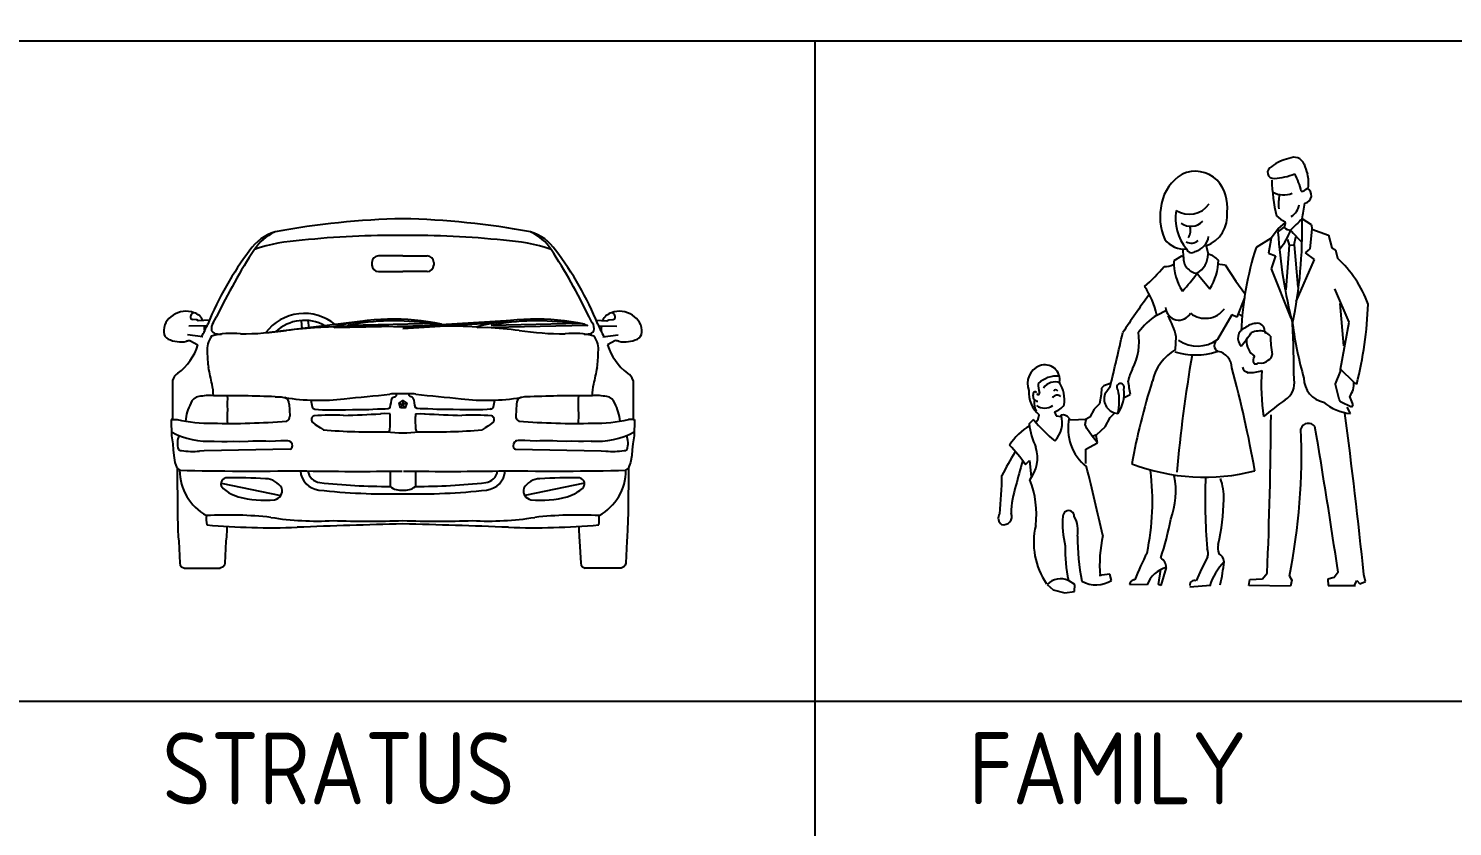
# Model space of a CAD drawing. Header units: millimetres. Extents: x 2198.5 to 2287.8, y 1208.8 to 1298.1.
# Drawn here: x 2272.46 to 2278.4, y 1264.51 to 1267.83 of the extents above; entities that cross this region are included whole.
import ezdxf

# ---------------------------------------------------------------- set-up
doc = ezdxf.new("R2010")
doc.units = ezdxf.units.MM
for name, color, linetype in [('2', 7, 'Continuous'), ('AMBIENTE', 11, 'Continuous'), ('FACHADA', 7, 'Continuous')]:
    doc.layers.add(name, color=color, linetype=linetype)
doc.styles.add('ARCHQUICK', font='ARCHQUIK.SHX')

# ---------------------------------------------------------------- blocks, each defined once
blk = doc.blocks.new('FAMILY')
at = {"layer": 'AMBIENTE', "color": 7, "linetype": 'Continuous'}
for p, q in [((0.3935, 1.4916), (0.363, 1.4516)), ((0.3911, 1.4797), (0.3935, 1.4916)), ((0.3935, 1.4916), (0.4211, 1.5162)), ((0.5315, 1.5076), (0.4918, 1.5322)), ((0.5324, 1.4899), (0.5249, 1.4068)), ((0.5315, 1.5076), (0.5324, 1.4899)), ((0.5324, 1.4899), (0.6017, 1.464)), ((0.363, 1.4516), (0.3, 1.4129)), ((0.363, 1.4516), (0.3515, 1.389)), ((0.4313, 1.4463), (0.4384, 1.423)), ((0.459, 1.4241), (0.4662, 1.457)), ((0.6017, 1.464), (0.6162, 1.4116)), ((-0.01, 1.3762), (-0.0427, 1.3567)), ((-0.0022, 1.3736), (-0.01, 1.3762)), ((-0.0022, 1.3736), (-0.0032, 1.405)), ((0.0929, 1.4199), (0.1006, 1.3848)), ((0.3515, 1.389), (0.3816, 1.3787)), ((0.3816, 1.3787), (0.3637, 1.3246)), ((0.4384, 1.423), (0.4244, 1.2362)), ((0.4384, 1.423), (0.459, 1.4241)), ((0.459, 1.4241), (0.4741, 1.2476)), ((0.5249, 1.4068), (0.505, 1.391)), ((0.505, 1.391), (0.5419, 1.3634)), ((0.6162, 1.4116), (0.6314, 1.4035)), ((0.6314, 1.4035), (0.6392, 1.3684)), ((0.1381, 1.3454), (0.1708, 1.3412)), ((0.1708, 1.3412), (0.2157, 1.2726)), ((0.3637, 1.3246), (0.4453, 1.1191)), ((0.5419, 1.3634), (0.4653, 1.1881)), ((0.2157, 1.2726), (0.2538, 1.2214)), ((0.2518, 1.2036), (0.2206, 1.1222)), ((0.6884, 1.1021), (0.628, 1.2408)), ((-0.1138, 1.1314), (-0.0734, 1.1513)), ((0.1993, 1.1329), (0.1397, 1.0294)), ((0.2206, 1.1222), (0.1993, 1.1329)), ((0.2288, 1.1344), (0.241, 1.1262)), ((0.6489, 1.1798), (0.664, 1.0034)), ((0.6514, 0.9052), (0.6884, 1.1021)), ((-0.0354, 0.9878), (-0.0323, 1.0411)), ((0.6308, 0.845), (0.6518, 0.8964)), ((0.6518, 0.8964), (0.6514, 0.9052)), ((0.7073, 0.852), (0.6514, 0.9052)), ((-0.3348, 0.8364), (-0.3432, 0.8271)), ((-0.3232, 0.8399), (-0.3348, 0.8364)), ((-0.308, 0.8318), (-0.3301, 0.8011)), ((-0.3029, 0.8469), (-0.3232, 0.8399)), ((0.631, 0.8421), (0.6308, 0.845)), ((0.646, 0.7808), (0.631, 0.8421)), ((0.7195, 0.8437), (0.7073, 0.852)), ((-0.3448, 0.8004), (-0.3516, 0.7616)), ((-0.3432, 0.8271), (-0.3448, 0.8004)), ((-0.2496, 0.7876), (-0.2237, 0.8008)), ((0.6525, 0.7694), (0.646, 0.7808)), ((0.6897, 0.792), (0.7033, 0.7572)), ((-0.6083, 0.6981), (-0.6034, 0.7161)), ((-0.539, 0.7283), (-0.5322, 0.7109)), ((-0.3741, 0.7398), (-0.3931, 0.7063)), ((-0.3516, 0.7616), (-0.3741, 0.7398)), ((-0.3073, 0.7048), (-0.2876, 0.7236)), ((0.6979, 0.7481), (0.6525, 0.7694)), ((0.6934, 0.7212), (0.6802, 0.7472)), ((0.7033, 0.7572), (0.6979, 0.7481)), ((-0.6457, 0.6784), (-0.626, 0.6972)), ((-0.6194, 0.6827), (-0.6083, 0.6981)), ((-0.5322, 0.7109), (-0.5114, 0.709)), ((-0.4398, 0.695), (-0.4781, 0.693)), ((-0.4103, 0.6965), (-0.4398, 0.695)), ((-0.4122, 0.6758), (-0.4074, 0.6967)), ((-0.4054, 0.6584), (-0.4122, 0.6758)), ((-0.3931, 0.7063), (-0.4103, 0.6965)), ((-0.3831, 0.627), (-0.4054, 0.6584)), ((-0.3628, 0.634), (-0.3289, 0.6653)), ((-0.3289, 0.6653), (-0.3073, 0.7048)), ((-0.4098, 0.5725), (-0.3609, 0.5986)), ((-0.3831, 0.627), (-0.3628, 0.634)), ((-0.3609, 0.5986), (-0.3831, 0.627)), ((-0.3609, 0.5986), (-0.3654, 0.628)), ((-0.4097, 0.5134), (-0.4098, 0.5725)), ((-0.673, 0.5204), (-0.6606, 0.5092)), ((-0.6606, 0.5092), (-0.6437, 0.5249)), ((-0.6437, 0.5249), (-0.6372, 0.4573)), ((-0.1058, 0.0091), (-0.0972, 0.0716)), ((-0.074, 0.0787), (-0.0967, 0.0037)), ((0.642, 0.0597), (0.6254, 0.0382)), ((-0.5697, 0.0087), (-0.5449, -0.0136)), ((-0.4544, 0.0088), (-0.4819, 0.0251)), ((-0.4559, -0.0208), (-0.4544, 0.0088)), ((-0.3089, 0.0518), (-0.353, 0.0466)), ((-0.3017, 0.0256), (-0.3089, 0.0518)), ((-0.153, 0.0067), (-0.2269, 0.0088)), ((-0.0967, 0.0037), (-0.1058, 0.0091)), ((0.0247, -0.0018), (0.11, 0.0056)), ((0.2696, 0.005), (0.2743, 0.0288)), ((0.4441, 0.0022), (0.2696, 0.005)), ((0.2743, 0.0288), (0.3273, 0.0316)), ((0.3273, 0.0316), (0.3467, 0.0562)), ((0.439, 0.0433), (0.4488, 0.0261)), ((0.4488, 0.0261), (0.4441, 0.0022)), ((0.6254, 0.0382), (0.5992, 0.0309)), ((0.5992, 0.0309), (0.6006, 0.0044)), ((0.6006, 0.0044), (0.7099, 0.0042)), ((0.7099, 0.0042), (0.7206, 0.0254)), ((0.7206, 0.0254), (0.7332, 0.0113)), ((0.7332, 0.0113), (0.7563, 0.0213)), ((0.7563, 0.0213), (0.7488, 0.0505)), ((-0.5449, -0.0136), (-0.497, -0.0259)), ((-0.497, -0.0259), (-0.4559, -0.0208))]:
    blk.add_line(p, q, dxfattribs=at)
for centre, radius, start, end in [((0.4668, 1.6249), 0.1612, 100.50404, 129.03409), ((0.4587, 1.7437), 0.0451, 21.403, 118.13618), ((0.0461, 1.5977), 0.1329, 46.43985, 114.18991), ((0.374, 1.726), 0.0257, 109.88388, 276.0663), ((0.8734, 1.8651), 0.3872, 195.73278, 202.09235), ((0.0912, 1.5589), 0.1885, 121.85803, 168.52527), ((0.01, 1.58), 0.1712, 353.40883, 41.76797), ((1.2298, 1.731), 0.8653, 182.44857, 192.45565), ((0.3548, 1.9941), 0.2945, 274.27128, 291.22796), ((0.1745, 1.5698), 0.3237, 13.84092, 27.58282), ((0.3718, 1.6825), 0.1475, 351.43223, 14.50283), ((0.4154, 1.7197), 0.0879, 239.48558, 293.76842), ((0.5742, 1.5955), 0.1804, 167.79472, 186.71882), ((0.4905, 1.6709), 0.0238, 265.83776, 333.22551), ((0.4982, 1.6303), 0.0329, 278.68657, 65.67902), ((0.139, 1.542), 0.2388, 166.83294, 203.59345), ((0.1708, 1.5366), 0.206, 171.5059, 219.04545), ((0.0211, 1.6536), 0.1021, 238.05965, 324.81702), ((0.0444, 1.5474), 0.1364, 290.834, 5.45254), ((0.5184, 1.7034), 0.2077, 229.98066, 242.21551), ((0.4053, 1.6052), 0.076, 303.26489, 348.93099), ((-0.1908, 1.6843), 0.6993, 347.4355, 352.89148), ((0.0287, 1.5709), 0.0695, 233.67181, 315.95855), ((-0.0193, 1.4835), 0.0467, 321.38478, 23.31084), ((0.4485, 1.4265), 0.0762, 114.56175, 138.75366), ((0.2267, 1.5587), 0.2294, 319.3448, 341.35302), ((0.3953, 1.5124), 0.0272, 322.36591, 15.49537), ((0.4476, 1.5352), 0.0499, 232.0828, 265.9191), ((3.4641, -1.5518), 4.2832, 133.94403, 134.83891), ((1.1743, 2.1092), 0.9605, 220.5038, 224.38065), ((-1.4222, 1.4851), 1.9146, 348.26725, 1.40755), ((0.0017, 1.5095), 0.1032, 217.74382, 275.06173), ((0.0301, 1.4765), 0.0453, 242.64437, 310.02403), ((0.0282, 1.4697), 0.0752, 284.27837, 351.65673), ((2.5048, 1.6204), 2.1184, 183.88957, 194.33861), ((0.0601, 1.368), 0.0626, 174.83757, 264.83774), ((0.0319, 1.4128), 0.0219, 196.06788, 312.99604), ((0.0062, 1.3867), 0.0944, 300.73409, 358.84343), ((0.0853, 1.3087), 0.0776, 41.79786, 78.66658), ((1.5988, 1.0034), 1.3618, 162.49874, 177.44706), ((0.2998, 1.0027), 0.4989, 20.46425, 47.14641), ((-0.7115, 1.8612), 0.8204, 311.83622, 320.00782), ((-0.0757, 1.3949), 0.0614, 263.27685, 300.1515), ((0.1733, 1.3511), 0.2161, 178.51608, 213.60248), ((-0.4576, 1.6661), 0.6263, 316.05868, 324.85609), ((2.2957, 3.0944), 2.8676, 218.59365, 220.27983), ((-0.0944, 1.3649), 0.2376, 328.42308, 358.93234), ((-0.4461, 1.06), 0.3399, 12.13999, 33.98507), ((2.2289, -0.5649), 2.9676, 143.20676, 146.81973), ((0.0591, 0.8725), 0.3114, 123.71941, 143.06781), ((-0.0211, 1.1665), 0.056, 183.66686, 330.37739), ((-0.4098, 0.9433), 0.39, 14.53262, 28.27238), ((0.0888, 1.217), 0.0993, 232.01835, 323.44368), ((-0.868, 1.2411), 1.6365, 345.94843, 357.76047), ((0.2698, 1.0348), 0.0453, 112.56386, 226.37986), ((0.3081, 1.012), 0.0852, 96.30573, 130.74087), ((0.3052, 1.0665), 0.0309, 353.80534, 102.13069), ((2.0341, 1.3049), 1.5955, 187.52912, 195.89846), ((-6.0913, 0.8058), 6.5501, 0.49754, 2.53724), ((-20.9711, 5.7894), 21.2495, 346.50839, 347.13788), ((-0.4368, 1.0216), 0.2499, 332.85893, 8.73311), ((0.0568, 1.1418), 0.1397, 235.3468, 306.42304), ((0.1543, 1.005), 0.0284, 120.86586, 245.06909), ((-0.3678, 1.4995), 0.7844, 320.63661, 325.68789), ((0.331, 1.0203), 0.0703, 174.7058, 238.2263), ((0.3164, 0.9802), 0.0852, 76.75077, 115.211), ((0.3359, 1.0582), 0.00501, 312.80753, 90), ((0.3291, 1.0182), 0.0405, 39.07457, 80.34601), ((0.8227, 1.047), 0.4622, 180.40664, 189.93412), ((0.0704, 0.809), 0.2077, 120.63474, 167.01166), ((0.049, 1.2532), 0.2879, 252.43446, 287.67904), ((5.6853, -0.0171), 5.7363, 170.14373, 175.05868), ((0.131, 0.9122), 0.068, 359.23545, 80.4392), ((0.3134, 0.9435), 0.0258, 138.67985, 216.86591), ((0.3391, 0.9686), 0.0284, 294.7676, 357.42644), ((-0.5721, 0.8457), 0.0801, 111.99036, 200.81447), ((-0.5803, 0.8614), 0.0625, 349.91469, 110.42524), ((-0.0444, 0.8189), 0.1918, 152.45787, 168.71726), ((-4.278, -0.3164), 4.6423, 9.90337, 15.33541), ((0.2765, 0.9257), 0.0355, 199.89409, 256.04107), ((0.2694, 1.0627), 0.1714, 269.51463, 288.43874), ((0.2937, 0.9649), 0.037, 268.38923, 296.4698), ((0.3196, 0.9781), 0.0472, 258.49776, 311.62668), ((1.3581, 0.8417), 1.036, 176.77442, 187.39724), ((-0.5093, 0.8391), 0.0981, 176.05658, 198.67604), ((-0.5291, 0.7649), 0.1125, 85.40851, 133.92509), ((-0.5386, 0.7978), 0.0549, 65.31397, 148.69288), ((-0.6432, 0.7755), 0.1453, 352.64858, 31.04849), ((-0.2648, 0.8305), 0.0154, 330.62004, 229.56494), ((-2.76, 0.4286), 2.5635, 8.3464, 9.60633), ((2.4645, 0.0275), 2.7254, 162.30917, 169.7709), ((0.3796, 0.8468), 0.0805, 301.41001, 11.3952), ((0.6003, 0.8675), 0.1006, 179.83924, 259.3103), ((0.6253, 0.8434), 0.0825, 321.4059, 5.94812), ((-0.526, 0.8095), 0.1213, 176.33988, 230.34792), ((-0.6072, 0.794), 0.0222, 163.02467, 264.83823), ((-0.621, 0.8032), 0.00797, 29.1683, 200.3706), ((-0.5213, 0.7706), 0.1029, 178.03279, 203.09169), ((-0.608, 0.8059), 0.00608, 197.00134, 17.01055), ((-0.5281, 0.7728), 0.0243, 50.81871, 144.64225), ((-0.5344, 0.8105), 0.00959, 25.58723, 160.34862), ((-0.2718, 0.7823), 0.0612, 162.10647, 266.3564), ((-0.3856, 0.8012), 0.1359, 323.95873, 9.19745), ((-0.4855, 0.7718), 0.2159, 346.44171, 12.55705), ((1.6836, -0.9622), 2.1496, 125.94876, 129.00309), ((-0.5807, 0.8045), 0.0607, 236.45787, 304.49768), ((-0.5621, 0.8024), 0.0776, 287.26719, 324.13781), ((-0.615, 0.6835), 0.1079, 315.01293, 16.94021), ((-0.5068, 0.6787), 0.0365, 39.32624, 97.72094), ((-19.4764, 0.8679), 19.8397, 357.65525, 359.56105), ((0.7079, 0.911), 0.1903, 228.42029, 265.6295), ((-17.226, -1.725), 18.0623, 5.64114, 7.78919), ((-0.5333, 0.4719), 0.2259, 118.85331, 148.91074), ((-0.285, 0.7296), 0.3644, 188.07805, 204.33788), ((-0.1614, 1.0723), 0.5989, 219.15024, 230.96263), ((-0.2789, 0.6587), 0.2043, 167.80842, 231.52504), ((-2.0356, 0.5454), 2.525, 348.53035, 2.54189), ((0.5184, 0.6474), 0.033, 34.87975, 162.48351), ((-28.1647, -4.2095), 29.1214, 8.42995, 9.63842), ((0.7042, -0.2857), 1.6432, 149.02063, 152.90373), ((-1.2657, 0.0717), 0.7467, 35.8724, 43.80299), ((-0.7571, 0.5365), 0.1466, 321.44301, 17.01952), ((0.6714, 0.0952), 1.41, 162.44676, 166.61829), ((-20.0869, -4.332), 20.2651, 12.95965, 13.79086), ((0.0855, 1.3068), 0.851, 249.14011, 284.26), ((-1.1927, 0.3561), 1.061, 348.22682, 6.87412), ((-2.6653, 0.4949), 1.9069, 354.21804, 359.03622), ((-0.2683, 0.2851), 0.4531, 162.48458, 177.46115), ((-1.0117, 0.3005), 0.3965, 353.33001, 21.40263), ((-0.3672, 0.3963), 0.3331, 339.68203, 11.30992), ((2.5769, 0.3624), 2.4891, 177.8327, 184.6996), ((-0.0612, 0.3734), 0.2268, 357.36785, 19.98846), ((-0.6396, 0.3659), 0.805, 346.33283, 359.79382), ((-0.743, 0.2847), 0.0309, 144.34518, 236.78124), ((-0.7512, 0.2911), 0.0334, 254.96016, 24.92538), ((-0.481, 0.2927), 0.0237, 358.90181, 179.88106), ((-0.3231, 0.1835), 0.3032, 166.47632, 214.55752), ((-0.1237, 0.2595), 0.3824, 175.00382, 193.65895), ((-0.5601, 0.2338), 0.1183, 348.52681, 29.63934), ((-1.624, 0.6004), 1.6014, 342.50306, 348.48236), ((0.5057, 0.2093), 0.9499, 179.94077, 191.36193), ((0.2333, 0.0876), 0.5849, 167.63716, 184.29541), ((0.1238, 0.154), 0.6192, 178.59497, 192.01468), ((0.5857, -0.2603), 0.8409, 151.6016, 159.97106), ((-0.1241, 0.0769), 0.0502, 2.12415, 56.94322), ((2.9893, -1.3263), 3.2343, 153.37461, 155.33954), ((0.0588, 0.1388), 0.0422, 338.19283, 27.74364), ((0.201, 0.1595), 0.0606, 164.53267, 201.40289), ((0.1249, 0.1), 0.0422, 4.16933, 62.27809), ((-0.0472, -0.0299), 0.1119, 103.82267, 160.91363), ((0.3429, -0.0695), 0.2464, 135.54141, 163.01339), ((-0.8421, 0.2206), 1.016, 347.90202, 353.35474), ((-0.5142, -0.0449), 0.0771, 65.18699, 135.93732), ((-0.3666, 0.1302), 0.1232, 241.38874, 301.81813), ((-0.2062, 0.0069), 0.0209, 84.83678, 174.83869), ((0.042, 0.0072), 0.0178, 63.2172, 190.09452)]:
    blk.add_arc(centre, radius, start, end, dxfattribs=at)
at = {"layer": 'FACHADA'}
blk.add_line((0.7099, 0.0042), (0.7146, 0.0042), dxfattribs=at)
blk = doc.blocks.new('STRATUS')
at = {"layer": 'FACHADA', "color": 120}
for p, q in [((0.0977, 1.2684), (0.0977, 1.2579)), ((0.2265, 1.2956), (0.1249, 1.2956)), ((0.2265, 1.2956), (0.3281, 1.2956)), ((0.3554, 1.2684), (0.3554, 1.2579)), ((0.1249, 1.2306), (0.2265, 1.2306)), ((0.3281, 1.2306), (0.2265, 1.2306)), ((-0.6318, 1.0299), (-0.6503, 1.0309)), ((-0.6242, 1.0254), (-0.6318, 1.0299)), ((-0.5796, 1.0276), (-0.6242, 1.0254)), ((0.0821, 1.0264), (-0.3406, 0.9758)), ((-0.1975, 1.0258), (-0.194, 0.9933)), ((-0.1688, 1.0268), (-0.1656, 0.9967)), ((0.3726, 1.014), (-0.0013, 1.0065)), ((0.6801, 1.0266), (0.2265, 0.9985)), ((0.6028, 1.015), (0.227, 0.9917)), ((0.9687, 1.014), (0.5948, 1.0065)), ((1.0327, 1.0276), (1.0773, 1.0254)), ((1.0773, 1.0254), (1.0849, 1.0299)), ((1.0849, 1.0299), (1.1034, 1.0309)), ((-0.5894, 1.0041), (-0.665, 1.0035)), ((-0.06, 0.9997), (-0.0599, 0.9961)), ((0.5361, 0.9997), (0.5362, 0.9961)), ((1.0425, 1.0041), (1.118, 1.0035)), ((-0.7333, 0.7772), (-0.733, 0.6138)), ((1.1864, 0.7772), (1.1861, 0.6138)), ((0.2532, 0.7217), (0.1999, 0.7217)), ((-0.2472, 0.6785), (-0.2447, 0.6284)), ((0.2112, 0.6816), (0.2271, 0.6764)), ((0.2271, 0.6764), (0.2173, 0.6628)), ((0.2271, 0.6933), (0.2271, 0.6764)), ((0.2431, 0.6816), (0.2271, 0.6764)), ((0.2271, 0.6764), (0.237, 0.6628)), ((0.7003, 0.6785), (0.6978, 0.6284)), ((-0.733, 0.6138), (-0.7391, 0.6138)), ((-0.733, 0.6138), (-0.714, 0.6138)), ((1.1861, 0.6138), (1.1671, 0.6138)), ((1.1861, 0.6138), (1.1922, 0.6138)), ((0.1742, 0.3987), (0.1742, 0.3345)), ((0.2789, 0.3987), (0.2789, 0.3345)), ((-0.5309, 0.3483), (-0.2814, 0.2979)), ((0.984, 0.3483), (0.7345, 0.2979)), ((-0.6834, -0.006), (-0.534, -0.006)), ((1.1365, -0.006), (0.987, -0.006))]:
    blk.add_line(p, q, dxfattribs=at)
for points in [[(-0.5641, 1.0162), (-0.5633, 1.0173), (-0.5499, 1.0423)], [(0.3874, 1.011), (0.4001, 1.0058), (-0.0599, 0.9961)], [(0.9835, 1.011), (0.9963, 1.0058), (0.5362, 0.9961)], [(1.0172, 1.0162), (1.0164, 1.0173), (1.003, 1.0423)], [(-0.6069, 0.9586), (-0.6705, 0.9666)], [(-0.601, 1.0041), (-0.6009, 1.0024), (-0.6006, 0.9922), (-0.6002, 0.9814)], [(1.0541, 1.0041), (1.054, 1.0024), (1.0536, 0.9922), (1.0533, 0.9814)], [(1.06, 0.9586), (1.1235, 0.9666)], [(-0.6605, 0.9427), (-0.6268, 0.9252)], [(1.1136, 0.9427), (1.0799, 0.9252)], [(-0.505, 0.7137), (-0.5045, 0.6994), (-0.5048, 0.6872), (-0.5049, 0.6701), (-0.5044, 0.6552), (-0.5051, 0.6375), (-0.5053, 0.6238), (-0.5047, 0.6075), (-0.5044, 0.5979)], [(-0.1422, 0.6579), (-0.1395, 0.6571), (-0.1252, 0.6555), (-0.1075, 0.6548), (-0.087, 0.6541), (-0.068, 0.6541), (-0.0394, 0.6538), (-0.0115, 0.6547), (0.0171, 0.6551), (0.0423, 0.6553), (0.0579, 0.6551), (0.0845, 0.656), (0.1014, 0.6573), (0.1218, 0.658), (0.1409, 0.6587), (0.1538, 0.6592), (0.166, 0.6596), (0.1734, 0.6639), (0.1757, 0.6742), (0.1775, 0.6831), (0.1791, 0.6941), (0.1829, 0.7024), (0.1875, 0.7073), (0.1963, 0.7097), (0.2002, 0.7146), (0.1999, 0.7217)], [(0.5953, 0.6579), (0.5926, 0.6571), (0.5783, 0.6555), (0.5605, 0.6548), (0.5401, 0.6541), (0.521, 0.6541), (0.4924, 0.6538), (0.4646, 0.6547), (0.436, 0.6551), (0.4108, 0.6553), (0.3951, 0.6551), (0.3686, 0.656), (0.3516, 0.6573), (0.3313, 0.658), (0.3122, 0.6587), (0.2993, 0.6592), (0.2871, 0.6596), (0.2797, 0.6639), (0.2774, 0.6742), (0.2756, 0.6831), (0.274, 0.6941), (0.2702, 0.7024), (0.2656, 0.7073), (0.2568, 0.7097), (0.2529, 0.7146), (0.2532, 0.7217)], [(0.9581, 0.7137), (0.9576, 0.6994), (0.9579, 0.6872), (0.958, 0.6701), (0.9574, 0.6552), (0.9582, 0.6375), (0.9584, 0.6238), (0.9578, 0.6075), (0.9575, 0.5979)], [(-0.3047, 0.7091), (-0.2809, 0.7079), (-0.2686, 0.7063), (-0.2639, 0.7056)], [(0.7578, 0.7091), (0.734, 0.7079), (0.7216, 0.7063), (0.717, 0.7056)], [(-0.7391, 0.6138), (-0.7374, 0.5456), (-0.7315, 0.5131), (-0.73, 0.488), (-0.7277, 0.4636), (-0.7227, 0.4351), (-0.7189, 0.4237), (-0.7171, 0.4191)], [(-0.1499, 0.6036), (-0.138, 0.5938), (-0.1276, 0.5867), (-0.1164, 0.5789), (-0.1045, 0.5711)], [(0.1736, 0.6374), (0.1511, 0.6386), (0.1361, 0.6381), (0.1339, 0.6379)], [(0.2795, 0.6374), (0.302, 0.6386), (0.3169, 0.6381), (0.3192, 0.6379)], [(0.603, 0.6036), (0.5911, 0.5938), (0.5806, 0.5867), (0.5695, 0.5789), (0.5576, 0.5711)], [(1.1922, 0.6138), (1.1905, 0.5456), (1.1846, 0.5131), (1.183, 0.488), (1.1808, 0.4636), (1.1757, 0.4351), (1.1719, 0.4237), (1.1702, 0.4191)], [(-0.2426, 0.4908), (-0.6004, 0.483), (-0.6202, 0.4823)], [(-0.559, 0.5239), (-0.527, 0.523), (-0.5059, 0.5231), (-0.478, 0.5234), (-0.4548, 0.5228), (-0.4174, 0.5241), (-0.3984, 0.5248), (-0.3725, 0.5257), (-0.3446, 0.5246), (-0.3289, 0.5245), (-0.3038, 0.5254), (-0.282, 0.5261), (-0.2616, 0.5268), (-0.2541, 0.5264), (-0.2466, 0.5253), (-0.2431, 0.5234), (-0.2428, 0.5231)], [(0.6957, 0.4908), (1.0535, 0.483), (1.0732, 0.4823)], [(1.0121, 0.5239), (0.98, 0.523), (0.9589, 0.5231), (0.931, 0.5234), (0.9079, 0.5228), (0.8705, 0.5241), (0.8514, 0.5248), (0.8256, 0.5257), (0.7977, 0.5246), (0.782, 0.5245), (0.7568, 0.5254), (0.7351, 0.5261), (0.7147, 0.5268), (0.7072, 0.5264), (0.6997, 0.5253), (0.6962, 0.5234), (0.6959, 0.5231)], [(-0.7141, 0.4135), (-0.7126, 0.2265), (-0.7102, 0.1558), (-0.7091, 0.1252), (-0.7071, 0.1076), (-0.7025, 0.0151), (-0.7009, 0.0064), (-0.6952, -0.0003), (-0.6834, -0.006)], [(-0.7031, 0.4025), (-0.7032, 0.4023)], [(1.1672, 0.4135), (1.1657, 0.2265), (1.1632, 0.1558), (1.1622, 0.1252), (1.1602, 0.1076), (1.1556, 0.0151), (1.1539, 0.0064), (1.1483, -0.0003), (1.1365, -0.006)], [(1.1562, 0.4025), (1.1562, 0.4023)], [(-0.5067, 0.1696), (-0.5072, 0.1558), (-0.5083, 0.1252), (-0.5102, 0.1076), (-0.5148, 0.0151), (-0.5165, 0.0064), (-0.5222, -0.0003), (-0.534, -0.006)], [(0.9598, 0.1696), (0.9603, 0.1558), (0.9613, 0.1252), (0.9633, 0.1076), (0.9679, 0.0151), (0.9696, 0.0064), (0.9753, -0.0003), (0.987, -0.006)]]:
    blk.add_lwpolyline(points, dxfattribs=at)
blk.add_lwpolyline([(0.2173, 0.6628), (0.2112, 0.6816), (0.2271, 0.6933), (0.2431, 0.6816), (0.237, 0.6628)], close=True, dxfattribs=at)
for centre, radius, start, end in [((0.2948, -1.8309), 3.2823, 91.19168, 100.54068), ((0.1583, -1.8309), 3.2823, 79.45932, 88.80832), ((-0.2511, 1.2111), 0.1928, 106.43473, 145.78724), ((-0.221, 1.2095), 0.2048, 115.05117, 146.39605), ((0.1892, -2.2191), 3.6005, 89.40533, 96.08944), ((0.2639, -2.2191), 3.6005, 83.91056, 90.59467), ((0.7042, 1.2111), 0.1928, 34.21276, 73.56527), ((0.6741, 1.2095), 0.2048, 33.60395, 64.94883), ((0.7054, 0.4781), 1.3976, 142.98373, 157.55092), ((1.7127, -0.0496), 2.5123, 146.88748, 154.23952), ((-0.1518, 0.6129), 0.7493, 93.13322, 108.66094), ((0.6049, 0.6129), 0.7493, 71.33906, 86.86678), ((-1.2597, -0.0496), 2.5123, 25.76048, 33.11252), ((-0.2523, 0.4781), 1.3976, 22.44908, 37.01627), ((0.1249, 1.2684), 0.0272, 90, 180), ((0.1249, 1.2579), 0.0272, 180, 270), ((0.3281, 1.2684), 0.0272, 360, 90), ((0.3281, 1.2579), 0.0272, 270, 0), ((-0.6915, 0.9811), 0.0782, 119.95968, 183.84697), ((-0.6768, 0.9675), 0.0976, 70.03566, 123.41205), ((-0.6403, 1.0415), 0.018, 100.10598, 193.09497), ((-0.6494, 1.0395), 0.00865, 190.71561, 264.48768), ((-0.6602, 1.0026), 0.059, 23.67838, 73.49756), ((-1.0056, 1.1825), 0.4527, 330.44516, 337.83764), ((-0.5291, 0.9931), 0.0419, 144.7151, 193.25064), ((-0.1833, 0.8531), 0.2028, 50.65486, 142.92888), ((-0.1833, 0.8531), 0.1742, 60.55361, 133.59514), ((0.1872, 0.0751), 0.9571, 77.92658, 104.96715), ((0.1872, 0.0751), 0.9503, 80.876, 101.44194), ((0.7833, 0.0751), 0.9571, 77.92658, 104.96715), ((0.7833, 0.0751), 0.9503, 80.876, 101.44194), ((0.9822, 0.9931), 0.0419, 346.74936, 35.2849), ((1.4586, 1.1825), 0.4527, 202.16236, 209.55484), ((1.1133, 1.0026), 0.059, 106.50244, 156.32162), ((1.1299, 0.9675), 0.0976, 56.58795, 109.96434), ((1.0934, 1.0415), 0.018, 346.90503, 79.89402), ((1.1025, 1.0395), 0.00865, 275.51232, 349.28439), ((1.1445, 0.9811), 0.0782, 356.15303, 60.04032), ((-0.7373, 0.9786), 0.0323, 181.61142, 244.92726), ((-0.4954, 0.9052), 0.0935, 143.14132, 186.49634), ((-0.4864, 0.67), 0.3031, 83.12365, 106.06118), ((-0.5469, 0.9983), 0.0274, 212.83783, 270.30578), ((-0.533, 1.0737), 0.1037, 262.40077, 272.34671), ((-0.4596, 2.4205), 1.4496, 270.37732, 277.97738), ((0.0633, -1.8279), 2.8312, 93.8084, 96.52415), ((-0.0824, 0.6388), 0.3607, 90, 96.7565), ((0.0633, -1.8279), 2.8312, 86.69376, 92.94811), ((0.3898, -1.8279), 2.8312, 87.05189, 93.30624), ((0.3898, -1.8279), 2.8312, 83.47585, 86.1916), ((0.9127, 2.4205), 1.4496, 262.02262, 269.62268), ((0.9394, 0.67), 0.3031, 73.93882, 96.87635), ((0.9861, 1.0737), 0.1037, 267.65329, 277.59923), ((0.9999, 0.9983), 0.0274, 269.69422, 327.16217), ((0.9485, 0.9052), 0.0935, 353.50366, 36.85868), ((1.1904, 0.9786), 0.0323, 295.07274, 358.38858), ((-0.698, 1.0646), 0.1269, 245.31757, 280.75323), ((-0.8496, 0.9946), 0.2333, 306.59175, 342.70734), ((5.7647, -31.2772), 32.8543, 101.27781, 101.30234), ((-0.0699, 0.903), 0.5184, 180.9283, 188.02417), ((0.523, 0.903), 0.5184, 351.97583, 359.0717), ((1.3027, 0.9946), 0.2333, 197.29266, 233.40825), ((-5.3116, -31.2772), 32.8543, 78.69766, 78.72219), ((1.1511, 1.0646), 0.1269, 259.24677, 294.68243), ((-0.6775, 0.7586), 0.0588, 124.1529, 161.5682), ((-2.8479, 0.3074), 2.3242, 11.24985, 13.00986), ((3.3009, 0.3074), 2.3242, 166.99014, 168.75015), ((1.1306, 0.7586), 0.0588, 18.4318, 55.8471), ((-0.579, 0.4875), 0.2264, 85.82204, 101.30755), ((-0.7708, 0.7119), 0.2083, 0.40905, 13.59037), ((-0.56, -7.0174), 7.7308, 88.10788, 90.01827), ((-0.7959, 9.4662), 8.7999, 275.0767, 276.31514), ((0.1957, 0.586), 0.1357, 88.19684, 100.00079), ((0.2574, 0.586), 0.1357, 79.99921, 91.80316), ((1.249, 9.4662), 8.7999, 263.68486, 264.9233), ((1.0131, -7.0174), 7.7308, 89.98173, 91.89212), ((1.2239, 0.7119), 0.2083, 166.40963, 179.59095), ((1.032, 0.4875), 0.2264, 78.69245, 94.17796), ((-0.4671, 0.5857), 0.213, 153.15459, 174.24073), ((-0.619, 0.6699), 0.0399, 96.19528, 162.6245), ((-0.1241, 1.5627), 0.8685, 260.65381, 277.06852), ((-0.2744, 0.6801), 0.0273, 356.64085, 69.98924), ((-0.0072, 0.71), 0.1501, 185.65, 196.80798), ((-0.1366, 0.672), 0.0152, 200.5717, 258.86684), ((0.5771, 1.5627), 0.8685, 262.93148, 279.34619), ((0.5897, 0.672), 0.0152, 281.13316, 339.4283), ((0.4603, 0.71), 0.1501, 343.19202, 354.35), ((0.7275, 0.6801), 0.0273, 110.01076, 183.35915), ((1.0721, 0.6699), 0.0399, 17.3755, 83.80472), ((0.9202, 0.5857), 0.213, 5.75927, 26.84541), ((-0.5777, 1.2227), 0.6239, 257.3814, 271.15826), ((-0.4902, 3.3463), 2.7485, 268.4392, 274.8657), ((-0.2639, 0.6259), 0.0193, 290.58975, 7.59408), ((-0.1383, 0.6143), 0.0158, 108.21533, 222.79676), ((-0.0617, -0.6364), 1.2684, 88.12666, 93.68933), ((-0.105, 4.4055), 3.7751, 271.28684, 273.62723), ((-0.2463, 0.6096), 0.4208, 355.30486, 3.78462), ((0.6994, 0.6096), 0.4208, 176.21538, 184.69514), ((0.5581, 4.4055), 3.7751, 266.37277, 268.71316), ((0.5147, -0.6364), 1.2684, 86.31067, 91.87334), ((0.5914, 0.6143), 0.0158, 317.20324, 71.78467), ((0.717, 0.6259), 0.0193, 172.40592, 249.41025), ((0.9433, 3.3463), 2.7485, 265.1343, 271.5608), ((1.0308, 1.2227), 0.6239, 268.84174, 282.6186), ((-0.5795, 0.8638), 0.3405, 242.28109, 273.44557), ((-0.633, 0.5149), 0.0795, 155.81953, 198.70972), ((0.1088, 3.1053), 2.5431, 265.18705, 271.13491), ((0.1597, 0.5782), 0.0156, 263.01854, 312.57519), ((0.2265, 1.0893), 0.5309, 262.7134, 277.2866), ((0.154, 0.5767), 0.0191, 328.23687, 355.33048), ((0.299, 0.5767), 0.0191, 184.66952, 211.76313), ((0.2934, 0.5782), 0.0156, 227.42481, 276.98146), ((0.3442, 3.1053), 2.5431, 268.86509, 274.81295), ((1.0325, 0.8638), 0.3405, 266.55443, 297.71891), ((1.086, 0.5149), 0.0795, 341.29028, 24.18047), ((-0.6968, 0.4999), 0.0155, 222.48012, 273.60397), ((-0.6483, 0.8278), 0.3466, 262.12996, 274.66217), ((-0.2564, 0.5045), 0.023, 335.82674, 64.73723), ((-0.2429, 0.4994), 0.00855, 270.85795, 330.42473), ((0.7095, 0.5045), 0.023, 115.26277, 204.17326), ((0.6959, 0.4994), 0.00855, 209.57527, 269.14205), ((1.1014, 0.8278), 0.3466, 265.33783, 277.87004), ((1.1499, 0.4999), 0.0155, 266.39603, 317.51988), ((-0.6813, 0.4351), 0.0392, 196.82183, 236.20428), ((1.1344, 0.4351), 0.0392, 303.79572, 343.17817), ((-0.3998, 14.4198), 14.0206, 268.76033, 270.81535), ((-0.4876, 0.4025), 0.2156, 180, 241.11645), ((-0.5054, 0.3459), 0.0257, 100.59749, 230.18976), ((-0.4956, -2.6091), 2.9803, 87.10815, 90.27903), ((-0.3471, 0.2864), 0.0809, 30.63134, 88.65672), ((0.0383, 10.6562), 10.2584, 268.667, 271.03396), ((-0.1116, 0.4083), 0.089, 184.94088, 262.65703), ((-0.1116, 0.4083), 0.0577, 188.32329, 262.65703), ((0.4147, 10.6562), 10.2584, 268.96604, 271.333), ((0.5647, 0.4083), 0.0577, 277.34297, 351.67671), ((0.5647, 0.4083), 0.089, 277.34297, 355.05912), ((0.8529, 14.4198), 14.0206, 269.18465, 271.23967), ((0.8002, 0.2864), 0.0809, 91.34328, 149.36866), ((0.9486, -2.6091), 2.9803, 89.72097, 92.89185), ((0.9584, 0.3459), 0.0257, 309.81024, 79.40251), ((0.9407, 0.4025), 0.2156, 298.88355, 0), ((-0.3801, 0.497), 0.2219, 230.33153, 237.59315), ((-0.4125, 0.4562), 0.1703, 239.43232, 254.13682), ((-0.3148, 0.3175), 0.0387, 281.02288, 15.26143), ((0.1725, 3.0181), 2.7142, 263.75054, 271.14128), ((0.1725, 3.0181), 2.6829, 263.75054, 270.03641), ((0.2186, 0.3937), 0.074, 233.14848, 276.16079), ((0.2345, 0.3937), 0.074, 263.83921, 306.85152), ((0.2806, 3.0181), 2.7142, 268.85872, 276.24946), ((0.2806, 3.0181), 2.6829, 269.96359, 276.24946), ((0.7679, 0.3175), 0.0387, 164.73857, 258.97712), ((0.8655, 0.4562), 0.1703, 285.86318, 300.56768), ((0.8332, 0.497), 0.2219, 302.40685, 309.66847), ((-0.3495, 0.6816), 0.4043, 254.28396, 275.97503), ((0.8026, 0.6816), 0.4043, 264.02497, 285.71604), ((-0.4537, 0.1992), 0.1388, 173.97415, 190.03492), ((-0.5042, -1.4367), 1.6527, 83.713, 93.03476), ((-0.1307, 1.417), 1.2261, 260.96683, 273.11577), ((1.0133, -31.5468), 31.7355, 91.4205, 92.21544), ((0.0812, 4.9759), 4.7854, 268.26, 271.74), ((0.3718, 4.9759), 4.7854, 268.26, 271.74), ((-0.5602, -31.5468), 31.7355, 87.78456, 88.5795), ((0.5838, 1.417), 1.2261, 266.88423, 279.03317), ((0.9573, -1.4367), 1.6527, 86.96524, 96.287), ((0.9068, 0.1992), 0.1388, 349.96508, 6.02585), ((-0.3241, 3.1157), 2.9527, 264.82669, 272.14582), ((0.7772, 3.1157), 2.9527, 267.85418, 275.17331)]:
    blk.add_arc(centre, radius, start, end, dxfattribs=at)

msp = doc.modelspace()

# ---------------------------------------------------------------- linework, layer by layer
at = {"color": 1}
msp.add_lwpolyline([(2269.8627, 1297.4813), (2269.8627, 1267.7813), (2287.5327, 1267.7813), (2287.5327, 1297.4813)], close=True, dxfattribs=at)
at = {"layer": '2', "color": 4}
for p, q in [((2272.3827, 1267.7813), (2275.7427, 1267.7813)), ((2275.7427, 1237.7095), (2275.7427, 1267.7813)), ((2275.7427, 1267.7813), (2279.1027, 1267.7813)), ((2272.3827, 1265.0295), (2275.7427, 1265.0295)), ((2275.7427, 1265.0295), (2279.1027, 1265.0295))]:
    msp.add_line(p, q, dxfattribs=at)

# ---------------------------------------------------------------- block references
for name, p in [('FAMILY', (2277.2792, 1265.5067)), ('STRATUS', (2273.7972, 1265.5887))]:
    msp.add_blockref(name, p)

# ---------------------------------------------------------------- texts
at = {"layer": '2', "style": 'ARCHQUICK'}
for s, p in [('STRATUS', (2273.0218, 1264.5991)), ('FAMILY', (2276.3818, 1264.5991))]:
    msp.add_text(s, height=0.3, dxfattribs=at).set_placement(p)

doc.saveas('drawing.dxf')
